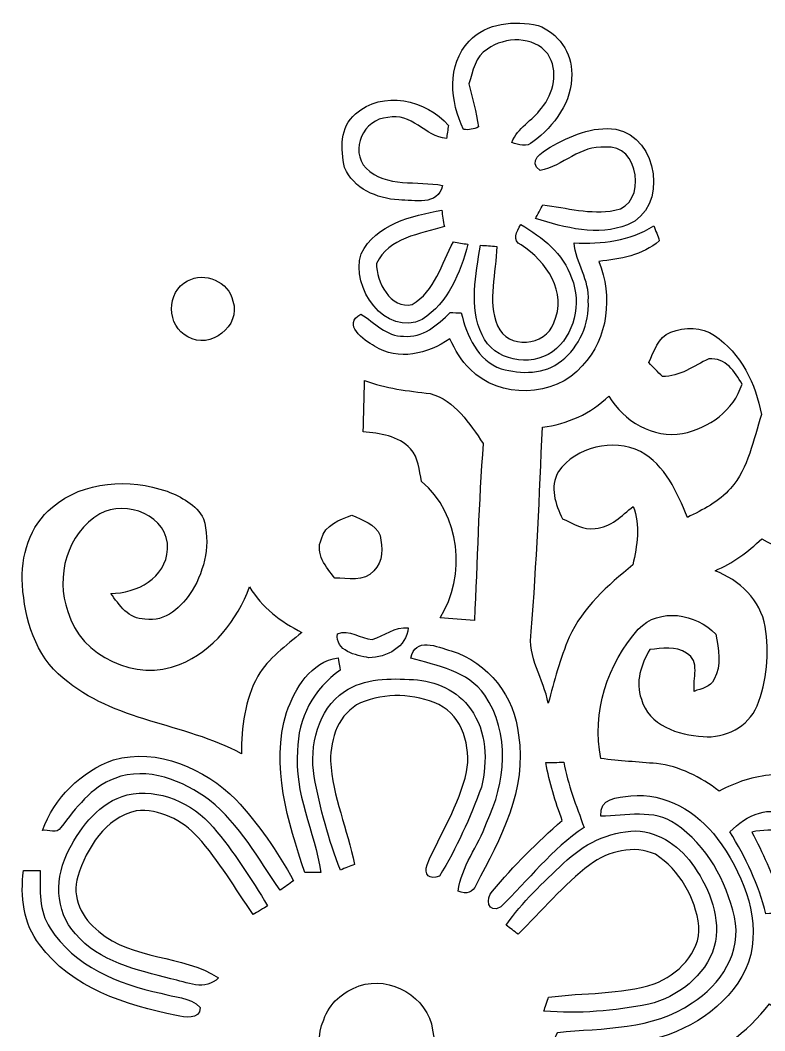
# Model space of a CAD drawing. Header units: centimetres. Extents: x -8.7 to 8.7, y -12.7 to 12.9.
# Drawn here: x -2.13 to 2.96, y 5.6 to 12.5 of the extents above; entities that cross this region are included whole.
import ezdxf

# ---------------------------------------------------------------- set-up
doc = ezdxf.new("R2010")
doc.units = ezdxf.units.CM
doc.header["$MEASUREMENT"] = 0
doc.layers.add('Camada 1', color=7, linetype='Continuous')

msp = doc.modelspace()

# ---------------------------------------------------------------- linework, layer by layer
at = {"layer": 'Camada 1', "color": 156}
for points, knots in [([(0.94192, 12.35886), (0.94192, 12.35886), (0.94192, 12.35886), (0.94192, 12.35886), (0.94192, 12.35886), (0.78668, 12.1987), (0.8128, 11.94223), (0.90416, 11.75631), (0.90416, 11.75631), (0.94014, 11.75137), (0.97437, 11.75737), (1.00612, 11.77395), (1.00612, 11.77395), (0.99094, 11.87379), (0.96343, 11.97081), (0.94051, 12.06853), (0.94051, 12.06853), (0.96767, 12.15284), (0.98248, 12.25655), (1.06715, 12.30524), (1.06715, 12.30524), (1.18709, 12.39061), (1.38219, 12.3966), (1.47884, 12.27208), (1.47884, 12.27208), (1.5568, 12.15777), (1.52047, 12.0015), (1.43581, 11.90059), (1.43581, 11.90059), (1.37442, 11.81734), (1.27282, 11.76725), (1.23331, 11.66777), (1.23331, 11.66777), (1.27916, 11.64872), (1.33702, 11.63284), (1.37795, 11.672), (1.37795, 11.672), (1.52364, 11.77959), (1.64782, 11.94681), (1.64287, 12.13484), (1.64287, 12.13484), (1.64711, 12.27949), (1.54869, 12.41848), (1.41286, 12.46645), (1.41286, 12.46645), (1.2513, 12.50244), (1.06079, 12.48621), (0.94192, 12.35886)], [0, 0, 0, 0, 0.0769231, 0.0769231, 0.0769231, 0.0769231, 0.1538462, 0.1538462, 0.1538462, 0.1538462, 0.2307692, 0.2307692, 0.2307692, 0.2307692, 0.3076923, 0.3076923, 0.3076923, 0.3076923, 0.3846154, 0.3846154, 0.3846154, 0.3846154, 0.4615385, 0.4615385, 0.4615385, 0.4615385, 0.5384615, 0.5384615, 0.5384615, 0.5384615, 0.6153846, 0.6153846, 0.6153846, 0.6153846, 0.6923077, 0.6923077, 0.6923077, 0.6923077, 0.7692308, 0.7692308, 0.7692308, 0.7692308, 0.8461538, 0.8461538, 0.8461538, 0.8461538, 1, 1, 1, 1]), ([(0.16544, 11.86215), (0.16544, 11.86215), (0.16544, 11.86215), (0.16544, 11.86215), (0.16544, 11.86215), (0.0582, 11.7736), (0.06314, 11.62014), (0.09031, 11.49631), (0.09031, 11.49631), (0.15098, 11.35168), (0.31221, 11.28394), (0.46036, 11.27478), (0.46036, 11.27478), (0.56832, 11.27407), (0.72672, 11.23102), (0.75988, 11.37355), (0.75988, 11.37355), (0.58844, 11.40847), (0.37394, 11.35626), (0.23777, 11.49103), (0.23777, 11.49103), (0.12171, 11.6152), (0.22014, 11.83075), (0.387, 11.8371), (0.387, 11.8371), (0.54575, 11.87626), (0.64452, 11.70587), (0.78705, 11.69387), (0.78705, 11.69387), (0.79021, 11.71609), (0.79691, 11.76019), (0.8001, 11.78242), (0.8001, 11.78242), (0.65122, 11.96163), (0.34712, 12.02548), (0.16544, 11.86215)], [0, 0, 0, 0, 0.1, 0.1, 0.1, 0.1, 0.2, 0.2, 0.2, 0.2, 0.3, 0.3, 0.3, 0.3, 0.4, 0.4, 0.4, 0.4, 0.5, 0.5, 0.5, 0.5, 0.6, 0.6, 0.6, 0.6, 0.7, 0.7, 0.7, 0.7, 0.8, 0.8, 0.8, 0.8, 1, 1, 1, 1]), ([(1.49472, 11.63461), (1.49472, 11.63461), (1.49472, 11.63461), (1.49472, 11.63461), (1.49472, 11.63461), (1.43651, 11.59968), (1.34231, 11.53971), (1.42662, 11.4748), (1.42662, 11.4748), (1.58184, 11.50725), (1.70249, 11.64978), (1.87218, 11.63425), (1.87218, 11.63425), (2.10326, 11.66847), (2.16322, 11.23984), (1.9364, 11.20386), (1.9364, 11.20386), (1.77129, 11.17282), (1.60796, 11.22115), (1.44533, 11.24126), (1.44533, 11.24126), (1.43262, 11.21762), (1.40794, 11.1707), (1.39559, 11.14707), (1.39559, 11.14707), (1.59631, 11.08568), (1.82068, 11.0243), (2.02494, 11.10544), (2.02494, 11.10544), (2.30575, 11.21798), (2.23485, 11.70516), (1.94522, 11.75773), (1.94522, 11.75773), (1.7854, 11.78065), (1.63018, 11.71186), (1.49472, 11.63461)], [0, 0, 0, 0, 0.1, 0.1, 0.1, 0.1, 0.2, 0.2, 0.2, 0.2, 0.3, 0.3, 0.3, 0.3, 0.4, 0.4, 0.4, 0.4, 0.5, 0.5, 0.5, 0.5, 0.6, 0.6, 0.6, 0.6, 0.7, 0.7, 0.7, 0.7, 0.8, 0.8, 0.8, 0.8, 1, 1, 1, 1]), ([(0.20425, 10.90612), (0.20425, 10.90612), (0.20425, 10.90612), (0.20425, 10.90612), (0.20425, 10.90612), (0.12805, 10.67787), (0.37146, 10.33497), (0.62194, 10.45845), (0.62194, 10.45845), (0.79621, 10.57098), (0.88335, 10.77736), (0.9331, 10.97174), (0.9331, 10.97174), (0.90028, 10.97738), (0.86747, 10.98303), (0.83502, 10.98867), (0.83502, 10.98867), (0.75211, 10.84157), (0.70872, 10.64965), (0.55245, 10.56075), (0.55245, 10.56075), (0.40498, 10.52653), (0.30692, 10.71738), (0.30902, 10.84121), (0.30902, 10.84121), (0.39158, 11.0176), (0.60749, 11.04123), (0.77257, 11.0938), (0.77257, 11.0938), (0.76553, 11.13084), (0.75952, 11.16788), (0.75459, 11.20493), (0.75459, 11.20493), (0.55033, 11.16541), (0.30444, 11.11108), (0.20425, 10.90612)], [0, 0, 0, 0, 0.1, 0.1, 0.1, 0.1, 0.2, 0.2, 0.2, 0.2, 0.3, 0.3, 0.3, 0.3, 0.4, 0.4, 0.4, 0.4, 0.5, 0.5, 0.5, 0.5, 0.6, 0.6, 0.6, 0.6, 0.7, 0.7, 0.7, 0.7, 0.8, 0.8, 0.8, 0.8, 1, 1, 1, 1]), ([(1.65946, 10.98126), (1.65946, 10.98126), (1.65946, 10.98126), (1.65946, 10.98126), (1.65946, 10.98126), (1.67111, 10.84367), (1.76705, 10.72656), (1.75577, 10.58509), (1.75577, 10.58509), (1.7653, 10.42916), (1.69579, 10.27217), (1.57302, 10.17551), (1.57302, 10.17551), (1.46015, 10.08133), (1.29575, 10.08345), (1.1617, 10.12119), (1.1617, 10.12119), (0.99942, 10.1794), (0.92499, 10.34661), (0.8883, 10.50254), (0.8883, 10.50254), (0.86959, 10.50325), (0.83185, 10.50466), (0.81314, 10.50572), (0.81314, 10.50572), (0.72602, 10.42246), (0.62476, 10.32898), (0.49388, 10.3445), (0.49388, 10.3445), (0.37606, 10.34026), (0.29598, 10.43834), (0.20284, 10.49408), (0.20284, 10.49408), (0.0702, 10.42882), (0.22119, 10.31487), (0.29598, 10.27677), (0.29598, 10.27677), (0.45826, 10.17093), (0.66004, 10.22385), (0.80997, 10.32509), (0.80997, 10.32509), (0.84842, 10.25172), (0.88652, 10.17587), (0.94791, 10.11872), (0.94791, 10.11872), (1.1504, 9.9134), (1.52471, 9.92293), (1.7152, 10.14059), (1.7152, 10.14059), (1.89264, 10.32968), (1.92439, 10.61931), (1.82738, 10.85461), (1.82738, 10.85461), (1.97238, 10.8719), (2.12724, 10.89518), (2.24119, 10.99537), (2.24119, 10.99537), (2.23166, 11.03065), (2.2165, 11.06451), (2.2031, 11.09802), (2.2031, 11.09802), (2.04082, 10.99255), (1.8482, 10.9728), (1.65946, 10.98126)], [0, 0, 0, 0, 0.0588235, 0.0588235, 0.0588235, 0.0588235, 0.1176471, 0.1176471, 0.1176471, 0.1176471, 0.1764706, 0.1764706, 0.1764706, 0.1764706, 0.2352941, 0.2352941, 0.2352941, 0.2352941, 0.2941176, 0.2941176, 0.2941176, 0.2941176, 0.3529412, 0.3529412, 0.3529412, 0.3529412, 0.4117647, 0.4117647, 0.4117647, 0.4117647, 0.4705882, 0.4705882, 0.4705882, 0.4705882, 0.5294118, 0.5294118, 0.5294118, 0.5294118, 0.5882353, 0.5882353, 0.5882353, 0.5882353, 0.6470588, 0.6470588, 0.6470588, 0.6470588, 0.7058824, 0.7058824, 0.7058824, 0.7058824, 0.7647059, 0.7647059, 0.7647059, 0.7647059, 0.8235294, 0.8235294, 0.8235294, 0.8235294, 0.8823529, 0.8823529, 0.8823529, 0.8823529, 1, 1, 1, 1]), ([(1.29821, 10.9675), (1.29821, 10.9675), (1.29821, 10.9675), (1.29821, 10.9675), (1.29821, 10.9675), (1.46755, 10.85391), (1.61783, 10.64471), (1.51977, 10.43552), (1.51977, 10.43552), (1.46649, 10.27253), (1.20261, 10.25383), (1.13629, 10.41435), (1.13629, 10.41435), (1.06432, 10.58791), (1.12713, 10.77771), (1.1303, 10.95728), (1.1303, 10.95728), (1.0929, 10.9608), (1.05587, 10.96362), (1.01881, 10.96504), (1.01881, 10.96504), (0.98882, 10.76395), (0.93873, 10.54522), (1.03046, 10.35226), (1.03046, 10.35226), (1.11125, 10.17658), (1.35819, 10.13001), (1.51165, 10.23725), (1.51165, 10.23725), (1.66263, 10.34908), (1.71097, 10.57027), (1.64253, 10.74173), (1.64253, 10.74173), (1.58503, 10.90753), (1.4418, 11.02218), (1.29433, 11.10615), (1.29433, 11.10615), (1.27, 11.05887), (1.22836, 10.99784), (1.29821, 10.9675)], [0, 0, 0, 0, 0.0909091, 0.0909091, 0.0909091, 0.0909091, 0.1818182, 0.1818182, 0.1818182, 0.1818182, 0.2727273, 0.2727273, 0.2727273, 0.2727273, 0.3636364, 0.3636364, 0.3636364, 0.3636364, 0.4545455, 0.4545455, 0.4545455, 0.4545455, 0.5454545, 0.5454545, 0.5454545, 0.5454545, 0.6363636, 0.6363636, 0.6363636, 0.6363636, 0.7272727, 0.7272727, 0.7272727, 0.7272727, 0.8181818, 0.8181818, 0.8181818, 0.8181818, 1, 1, 1, 1]), ([(-0.98248, 10.72126), (-0.98248, 10.72126), (-0.98248, 10.72126), (-0.98248, 10.72126), (-0.98248, 10.72126), (-1.12854, 10.65106), (-1.12642, 10.4087), (-0.98071, 10.34026), (-0.98071, 10.34026), (-0.83007, 10.24643), (-0.61348, 10.41611), (-0.67274, 10.58333), (-0.67274, 10.58333), (-0.69919, 10.71633), (-0.86713, 10.78759), (-0.98248, 10.72126)], [0, 0, 0, 0, 0.2, 0.2, 0.2, 0.2, 0.4, 0.4, 0.4, 0.4, 0.6, 0.6, 0.6, 0.6, 1, 1, 1, 1]), ([(2.31951, 10.37096), (2.31951, 10.37096), (2.31951, 10.37096), (2.31951, 10.37096), (2.31951, 10.37096), (2.23166, 10.33815), (2.20591, 10.24008), (2.16923, 10.16316), (2.16923, 10.16316), (2.20027, 10.13213), (2.23131, 10.10038), (2.26236, 10.06862), (2.26236, 10.06862), (2.3823, 10.06615), (2.4765, 10.14271), (2.58092, 10.18857), (2.58092, 10.18857), (2.69168, 10.19951), (2.75978, 10.10179), (2.8067, 10.01676), (2.8067, 10.01676), (2.75201, 9.83473), (2.57951, 9.71726), (2.401, 9.6788), (2.401, 9.6788), (2.19779, 9.64494), (1.99884, 9.76241), (1.89759, 9.93493), (1.89759, 9.93493), (1.7727, 9.81533), (1.61325, 9.74336), (1.44215, 9.72255), (1.44215, 9.72255), (1.42275, 9.25723), (1.40334, 8.79157), (1.3663, 8.32731), (1.3663, 8.32731), (1.33914, 8.15304), (1.45026, 8.0017), (1.48271, 7.83624), (1.48271, 7.83624), (1.52223, 7.989), (1.56386, 8.14211), (1.62594, 8.28745), (1.62594, 8.28745), (1.71767, 8.49136), (1.89089, 8.64164), (2.05951, 8.78169), (2.05951, 8.78169), (2.09161, 8.91327), (2.11101, 9.05087), (2.06304, 9.18174), (2.06304, 9.18174), (1.98542, 9.11824), (1.90923, 9.03851), (1.80374, 9.0297), (1.80374, 9.0297), (1.72225, 9.01805), (1.65169, 9.06568), (1.5808, 9.09637), (1.5808, 9.09637), (1.53034, 9.19444), (1.49048, 9.3158), (1.55187, 9.41881), (1.55187, 9.41881), (1.67323, 9.59061), (1.92475, 9.6467), (2.11278, 9.55709), (2.11278, 9.55709), (2.28106, 9.46467), (2.36431, 9.27629), (2.43311, 9.1059), (2.43311, 9.1059), (2.53894, 9.15916), (2.65007, 9.21173), (2.72803, 9.30416), (2.72803, 9.30416), (2.85184, 9.44456), (2.88361, 9.63541), (2.93863, 9.80863), (2.93863, 9.80863), (2.90089, 10.01818), (2.79929, 10.22808), (2.61796, 10.34908), (2.61796, 10.34908), (2.53188, 10.40977), (2.4144, 10.408), (2.31951, 10.37096)], [0, 0, 0, 0, 0.0434783, 0.0434783, 0.0434783, 0.0434783, 0.0869565, 0.0869565, 0.0869565, 0.0869565, 0.1304348, 0.1304348, 0.1304348, 0.1304348, 0.173913, 0.173913, 0.173913, 0.173913, 0.2173913, 0.2173913, 0.2173913, 0.2173913, 0.2608696, 0.2608696, 0.2608696, 0.2608696, 0.3043478, 0.3043478, 0.3043478, 0.3043478, 0.3478261, 0.3478261, 0.3478261, 0.3478261, 0.3913043, 0.3913043, 0.3913043, 0.3913043, 0.4347826, 0.4347826, 0.4347826, 0.4347826, 0.4782609, 0.4782609, 0.4782609, 0.4782609, 0.5217391, 0.5217391, 0.5217391, 0.5217391, 0.5652174, 0.5652174, 0.5652174, 0.5652174, 0.6086957, 0.6086957, 0.6086957, 0.6086957, 0.6521739, 0.6521739, 0.6521739, 0.6521739, 0.6956522, 0.6956522, 0.6956522, 0.6956522, 0.7391304, 0.7391304, 0.7391304, 0.7391304, 0.7826087, 0.7826087, 0.7826087, 0.7826087, 0.826087, 0.826087, 0.826087, 0.826087, 0.8695652, 0.8695652, 0.8695652, 0.8695652, 0.9130435, 0.9130435, 0.9130435, 0.9130435, 1, 1, 1, 1]), ([(0.22789, 10.04147), (0.22789, 10.04147), (0.22789, 10.04147), (0.22789, 10.04147), (0.22789, 10.04147), (0.22472, 9.9247), (0.22119, 9.80792), (0.21766, 9.6908), (0.21766, 9.6908), (0.33267, 9.68269), (0.4579, 9.66152), (0.54222, 9.57544), (0.54222, 9.57544), (0.59655, 9.51441), (0.59937, 9.42763), (0.61701, 9.35143), (0.61701, 9.35143), (0.88335, 9.12883), (0.92428, 8.7062), (0.74329, 8.41903), (0.74329, 8.41903), (0.82161, 8.4148), (0.89958, 8.4088), (0.97825, 8.40281), (0.97825, 8.40281), (0.99694, 8.80533), (1.00682, 9.20855), (1.03823, 9.61072), (1.03823, 9.61072), (0.94473, 9.74619), (0.84561, 9.90776), (0.67556, 9.95186), (0.67556, 9.95186), (0.52422, 9.97055), (0.37112, 9.98643), (0.22789, 10.04147)], [0, 0, 0, 0, 0.1, 0.1, 0.1, 0.1, 0.2, 0.2, 0.2, 0.2, 0.3, 0.3, 0.3, 0.3, 0.4, 0.4, 0.4, 0.4, 0.5, 0.5, 0.5, 0.5, 0.6, 0.6, 0.6, 0.6, 0.7, 0.7, 0.7, 0.7, 0.8, 0.8, 0.8, 0.8, 1, 1, 1, 1]), ([(-1.9057, 9.17645), (-1.9057, 9.17645), (-1.9057, 9.17645), (-1.9057, 9.17645), (-1.9057, 9.17645), (-2.06092, 9.0498), (-2.12478, 8.84061), (-2.11101, 8.64517), (-2.11101, 8.64517), (-2.09444, 8.41092), (-2.02352, 8.16115), (-1.83268, 8.00911), (-1.83268, 8.00911), (-1.48836, 7.70924), (-1.00436, 7.70395), (-0.61419, 7.49123), (-0.61419, 7.49123), (-0.61419, 7.67257), (-0.5909, 7.85988), (-0.5027, 8.02145), (-0.5027, 8.02145), (-0.42969, 8.14563), (-0.30938, 8.2296), (-0.20072, 8.32026), (-0.20072, 8.32026), (-0.34361, 8.39328), (-0.47659, 8.491), (-0.55879, 8.63141), (-0.55879, 8.63141), (-0.64311, 8.40387), (-0.80644, 8.19291), (-1.03716, 8.10189), (-1.03716, 8.10189), (-1.33032, 7.98053), (-1.71309, 8.15374), (-1.80057, 8.46313), (-1.80057, 8.46313), (-1.88595, 8.69984), (-1.80764, 9.00007), (-1.58255, 9.12953), (-1.58255, 9.12953), (-1.40088, 9.23077), (-1.10701, 9.1193), (-1.11901, 8.88858), (-1.11901, 8.88858), (-1.12854, 8.69385), (-1.33103, 8.5859), (-1.50707, 8.58731), (-1.50707, 8.58731), (-1.44955, 8.50758), (-1.3836, 8.41021), (-1.27316, 8.41127), (-1.27316, 8.41127), (-1.13312, 8.38799), (-1.01917, 8.4977), (-0.95003, 8.60671), (-0.95003, 8.60671), (-0.86359, 8.751), (-0.82196, 8.93409), (-0.87383, 9.09708), (-0.87383, 9.09708), (-0.92075, 9.19444), (-1.02622, 9.2463), (-1.12218, 9.28475), (-1.12218, 9.28475), (-1.37865, 9.3733), (-1.69157, 9.35743), (-1.9057, 9.17645)], [0, 0, 0, 0, 0.0555556, 0.0555556, 0.0555556, 0.0555556, 0.1111111, 0.1111111, 0.1111111, 0.1111111, 0.1666667, 0.1666667, 0.1666667, 0.1666667, 0.2222222, 0.2222222, 0.2222222, 0.2222222, 0.2777778, 0.2777778, 0.2777778, 0.2777778, 0.3333333, 0.3333333, 0.3333333, 0.3333333, 0.3888889, 0.3888889, 0.3888889, 0.3888889, 0.4444444, 0.4444444, 0.4444444, 0.4444444, 0.5, 0.5, 0.5, 0.5, 0.5555556, 0.5555556, 0.5555556, 0.5555556, 0.6111111, 0.6111111, 0.6111111, 0.6111111, 0.6666667, 0.6666667, 0.6666667, 0.6666667, 0.7222222, 0.7222222, 0.7222222, 0.7222222, 0.7777778, 0.7777778, 0.7777778, 0.7777778, 0.8333333, 0.8333333, 0.8333333, 0.8333333, 0.8888889, 0.8888889, 0.8888889, 0.8888889, 1, 1, 1, 1]), ([(-0.06702, 8.95879), (-0.06702, 8.95879), (-0.06702, 8.95879), (-0.06702, 8.95879), (-0.06702, 8.95879), (-0.11606, 8.85895), (-0.03281, 8.76652), (0.02329, 8.69102), (0.02329, 8.69102), (0.11182, 8.69349), (0.22506, 8.66104), (0.29033, 8.74148), (0.29033, 8.74148), (0.35772, 8.80109), (0.35172, 8.90198), (0.33301, 8.98207), (0.33301, 8.98207), (0.30373, 9.06321), (0.21025, 9.08614), (0.14145, 9.12247), (0.14145, 9.12247), (0.05997, 9.08861), (-0.04444, 9.05721), (-0.06702, 8.95879)], [0, 0, 0, 0, 0.1428571, 0.1428571, 0.1428571, 0.1428571, 0.2857143, 0.2857143, 0.2857143, 0.2857143, 0.4285714, 0.4285714, 0.4285714, 0.4285714, 0.5714286, 0.5714286, 0.5714286, 0.5714286, 0.7142857, 0.7142857, 0.7142857, 0.7142857, 1, 1, 1, 1]), ([(2.6222, 8.74183), (2.6222, 8.74183), (2.6222, 8.74183), (2.6222, 8.74183), (2.6222, 8.74183), (2.78799, 8.67868), (2.93334, 8.54109), (2.96474, 8.36048), (2.96474, 8.36048), (2.99295, 8.17986), (2.97992, 7.98794), (2.909, 7.8179), (2.909, 7.8179), (2.84902, 7.67503), (2.69134, 7.59459), (2.54, 7.60942), (2.54, 7.60942), (2.37348, 7.61753), (2.16675, 7.68597), (2.11878, 7.86553), (2.11878, 7.86553), (2.07468, 7.98195), (2.11842, 8.10259), (2.17628, 8.2049), (2.17628, 8.2049), (2.25989, 8.20913), (2.35374, 8.2303), (2.4278, 8.17879), (2.4278, 8.17879), (2.52306, 8.12623), (2.46909, 8.00381), (2.48002, 7.91774), (2.48002, 7.91774), (2.52871, 7.93891), (2.59432, 7.94349), (2.61549, 8.00064), (2.61549, 8.00064), (2.67017, 8.09625), (2.64478, 8.20702), (2.62854, 8.30897), (2.62854, 8.30897), (2.49061, 8.44832), (2.24401, 8.49453), (2.09761, 8.34248), (2.09761, 8.34248), (1.8877, 8.10718), (1.77765, 7.77168), (1.84185, 7.45878), (1.84185, 7.45878), (1.96814, 7.44254), (2.09515, 7.43584), (2.22215, 7.42421), (2.22215, 7.42421), (2.38054, 7.40762), (2.52448, 7.33142), (2.65007, 7.23723), (2.65007, 7.23723), (2.76365, 7.2965), (2.88642, 7.33777), (3.01519, 7.348), (3.01519, 7.348), (3.00955, 7.49265), (2.98803, 7.65703), (3.08785, 7.77733), (3.08785, 7.77733), (3.18276, 7.92339), (3.35314, 7.98124), (3.51119, 8.02993), (3.51119, 8.02993), (3.55599, 8.27193), (3.59798, 8.52028), (3.55599, 8.76582), (3.55599, 8.76582), (3.3394, 8.78593), (3.1309, 8.85189), (2.94216, 8.95984), (2.94216, 8.95984), (2.84797, 8.87024), (2.74284, 8.79192), (2.6222, 8.74183)], [0, 0, 0, 0, 0.047619, 0.047619, 0.047619, 0.047619, 0.0952381, 0.0952381, 0.0952381, 0.0952381, 0.1428571, 0.1428571, 0.1428571, 0.1428571, 0.1904762, 0.1904762, 0.1904762, 0.1904762, 0.2380952, 0.2380952, 0.2380952, 0.2380952, 0.2857143, 0.2857143, 0.2857143, 0.2857143, 0.3333333, 0.3333333, 0.3333333, 0.3333333, 0.3809524, 0.3809524, 0.3809524, 0.3809524, 0.4285714, 0.4285714, 0.4285714, 0.4285714, 0.4761905, 0.4761905, 0.4761905, 0.4761905, 0.5238095, 0.5238095, 0.5238095, 0.5238095, 0.5714286, 0.5714286, 0.5714286, 0.5714286, 0.6190476, 0.6190476, 0.6190476, 0.6190476, 0.6666667, 0.6666667, 0.6666667, 0.6666667, 0.7142857, 0.7142857, 0.7142857, 0.7142857, 0.7619048, 0.7619048, 0.7619048, 0.7619048, 0.8095238, 0.8095238, 0.8095238, 0.8095238, 0.8571429, 0.8571429, 0.8571429, 0.8571429, 0.9047619, 0.9047619, 0.9047619, 0.9047619, 1, 1, 1, 1]), ([(0.2801, 8.27122), (0.2801, 8.27122), (0.2801, 8.27122), (0.2801, 8.27122), (0.2801, 8.27122), (0.19931, 8.27863), (0.12381, 8.34248), (0.04163, 8.31144), (0.04163, 8.31144), (0.0268, 8.19291), (0.16756, 8.16362), (0.25681, 8.1474), (0.25681, 8.1474), (0.37641, 8.14951), (0.51647, 8.21936), (0.52599, 8.35271), (0.52599, 8.35271), (0.43427, 8.358), (0.36125, 8.30086), (0.2801, 8.27122)], [0, 0, 0, 0, 0.1666667, 0.1666667, 0.1666667, 0.1666667, 0.3333333, 0.3333333, 0.3333333, 0.3333333, 0.5, 0.5, 0.5, 0.5, 0.6666667, 0.6666667, 0.6666667, 0.6666667, 1, 1, 1, 1]), ([(0.54292, 8.14422), (0.54292, 8.14422), (0.54292, 8.14422), (0.54292, 8.14422), (0.54292, 8.14422), (0.72354, 8.09377), (0.93415, 8.05814), (1.04846, 7.89128), (1.04846, 7.89128), (1.22624, 7.6341), (1.19097, 7.2898), (1.06079, 7.01957), (1.06079, 7.01957), (1.00576, 6.86011), (0.88688, 6.72253), (0.86676, 6.5525), (0.86676, 6.5525), (0.92569, 6.52955), (0.9666, 6.54402), (0.98953, 6.59587), (0.98953, 6.59587), (1.15429, 6.9095), (1.33984, 7.25028), (1.27916, 7.61787), (1.27916, 7.61787), (1.25518, 7.87929), (1.07314, 8.11847), (0.81915, 8.19432), (0.81915, 8.19432), (0.72531, 8.22359), (0.56938, 8.29133), (0.54292, 8.14422)], [0, 0, 0, 0, 0.1111111, 0.1111111, 0.1111111, 0.1111111, 0.2222222, 0.2222222, 0.2222222, 0.2222222, 0.3333333, 0.3333333, 0.3333333, 0.3333333, 0.4444444, 0.4444444, 0.4444444, 0.4444444, 0.5555556, 0.5555556, 0.5555556, 0.5555556, 0.6666667, 0.6666667, 0.6666667, 0.6666667, 0.7777778, 0.7777778, 0.7777778, 0.7777778, 1, 1, 1, 1]), ([(-0.30585, 7.77416), (-0.30585, 7.77416), (-0.30585, 7.77416), (-0.30585, 7.77416), (-0.30585, 7.77416), (-0.41627, 7.40798), (-0.29774, 7.0298), (-0.18097, 6.68126), (-0.18097, 6.68126), (-0.14464, 6.6809), (-0.10829, 6.6809), (-0.0716, 6.68126), (-0.0716, 6.68126), (-0.1136, 6.96029), (-0.25752, 7.22347), (-0.23035, 7.5124), (-0.23035, 7.5124), (-0.2293, 7.73148), (-0.12064, 7.93855), (0.06068, 8.06167), (0.06068, 8.06167), (0.05715, 8.08319), (0.05009, 8.12587), (0.04621, 8.1474), (0.04621, 8.1474), (-0.13899, 8.12094), (-0.2494, 7.93644), (-0.30585, 7.77416)], [0, 0, 0, 0, 0.125, 0.125, 0.125, 0.125, 0.25, 0.25, 0.25, 0.25, 0.375, 0.375, 0.375, 0.375, 0.5, 0.5, 0.5, 0.5, 0.625, 0.625, 0.625, 0.625, 0.75, 0.75, 0.75, 0.75, 1, 1, 1, 1]), ([(0.08995, 7.91598), (0.08995, 7.91598), (0.08995, 7.91598), (0.08995, 7.91598), (0.08995, 7.91598), (-0.09525, 7.79322), (-0.14958, 7.54556), (-0.11711, 7.33743), (-0.11711, 7.33743), (-0.07832, 7.1187), (-0.01798, 6.9035), (0.06244, 6.69642), (0.06244, 6.69642), (0.09418, 6.71052), (0.12629, 6.72394), (0.15909, 6.73629), (0.15909, 6.73629), (0.11077, 6.97301), (0.00916, 7.19949), (-0.00458, 7.4429), (-0.00458, 7.4429), (-0.00706, 7.59636), (0.05186, 7.76958), (0.20002, 7.83907), (0.20002, 7.83907), (0.36865, 7.90927), (0.56973, 7.90469), (0.73518, 7.82778), (0.73518, 7.82778), (0.90028, 7.74452), (0.95391, 7.53779), (0.92499, 7.36706), (0.92499, 7.36706), (0.87312, 7.14128), (0.74541, 6.94407), (0.65439, 6.73381), (0.65439, 6.73381), (0.63183, 6.66537), (0.66957, 6.62727), (0.73907, 6.65621), (0.73907, 6.65621), (0.85689, 6.84671), (0.94826, 7.05414), (1.02551, 7.26405), (1.02551, 7.26405), (1.06927, 7.44044), (1.06221, 7.64538), (0.95215, 7.79744), (0.95215, 7.79744), (0.86289, 7.92162), (0.71261, 7.99218), (0.56161, 7.99817), (0.56161, 7.99817), (0.40216, 8.00699), (0.22684, 8.01158), (0.08995, 7.91598)], [0, 0, 0, 0, 0.0666667, 0.0666667, 0.0666667, 0.0666667, 0.1333333, 0.1333333, 0.1333333, 0.1333333, 0.2, 0.2, 0.2, 0.2, 0.2666667, 0.2666667, 0.2666667, 0.2666667, 0.3333333, 0.3333333, 0.3333333, 0.3333333, 0.4, 0.4, 0.4, 0.4, 0.4666667, 0.4666667, 0.4666667, 0.4666667, 0.5333333, 0.5333333, 0.5333333, 0.5333333, 0.6, 0.6, 0.6, 0.6, 0.6666667, 0.6666667, 0.6666667, 0.6666667, 0.7333333, 0.7333333, 0.7333333, 0.7333333, 0.8, 0.8, 0.8, 0.8, 0.8666667, 0.8666667, 0.8666667, 0.8666667, 1, 1, 1, 1]), ([(-1.48836, 7.45031), (-1.48836, 7.45031), (-1.48836, 7.45031), (-1.48836, 7.45031), (-1.48836, 7.45031), (-1.70921, 7.37164), (-1.89547, 7.18819), (-1.97414, 6.96701), (-1.97414, 6.96701), (-1.93462, 6.97688), (-1.87184, 6.94019), (-1.84784, 6.98816), (-1.84784, 6.98816), (-1.74554, 7.11904), (-1.64182, 7.26439), (-1.4792, 7.32367), (-1.4792, 7.32367), (-1.25589, 7.41009), (-1.01389, 7.30673), (-0.83149, 7.17479), (-0.83149, 7.17479), (-0.62547, 7.0097), (-0.49742, 6.77367), (-0.35031, 6.5592), (-0.35031, 6.5592), (-0.31996, 6.58106), (-0.28857, 6.60152), (-0.25858, 6.62445), (-0.25858, 6.62445), (-0.36583, 6.82449), (-0.49954, 7.01145), (-0.65229, 7.17937), (-0.65229, 7.17937), (-0.86676, 7.39034), (-1.18638, 7.53533), (-1.48836, 7.45031)], [0, 0, 0, 0, 0.1, 0.1, 0.1, 0.1, 0.2, 0.2, 0.2, 0.2, 0.3, 0.3, 0.3, 0.3, 0.4, 0.4, 0.4, 0.4, 0.5, 0.5, 0.5, 0.5, 0.6, 0.6, 0.6, 0.6, 0.7, 0.7, 0.7, 0.7, 0.8, 0.8, 0.8, 0.8, 1, 1, 1, 1]), ([(1.46543, 7.43091), (1.46543, 7.43091), (1.46543, 7.43091), (1.46543, 7.43091), (1.46543, 7.43091), (1.49153, 7.2958), (1.53, 7.16385), (1.57868, 7.03509), (1.57868, 7.03509), (1.40616, 6.88833), (1.2467, 6.7257), (1.10101, 6.55214), (1.10101, 6.55214), (1.04951, 6.50451), (1.07068, 6.39339), (1.15746, 6.4456), (1.15746, 6.4456), (1.34654, 6.62727), (1.50636, 6.84213), (1.7279, 6.98887), (1.7279, 6.98887), (1.67323, 7.13493), (1.61748, 7.28132), (1.5882, 7.43513), (1.5882, 7.43513), (1.54693, 7.43303), (1.50636, 7.43162), (1.46543, 7.43091)], [0, 0, 0, 0, 0.125, 0.125, 0.125, 0.125, 0.25, 0.25, 0.25, 0.25, 0.375, 0.375, 0.375, 0.375, 0.5, 0.5, 0.5, 0.5, 0.625, 0.625, 0.625, 0.625, 0.75, 0.75, 0.75, 0.75, 1, 1, 1, 1]), ([(-1.39593, 7.21042), (-1.39593, 7.21042), (-1.39593, 7.21042), (-1.39593, 7.21042), (-1.39593, 7.21042), (-1.58114, 7.16104), (-1.70992, 6.99981), (-1.79246, 6.83577), (-1.79246, 6.83577), (-1.88911, 6.65833), (-1.89335, 6.41597), (-1.74837, 6.26251), (-1.74837, 6.26251), (-1.5875, 6.06743), (-1.32785, 6.01661), (-1.09607, 5.95347), (-1.09607, 5.95347), (-0.98848, 5.93336), (-0.86218, 5.86563), (-0.77011, 5.96194), (-0.77011, 5.96194), (-1.01952, 6.11998), (-1.35678, 6.08153), (-1.58962, 6.27803), (-1.58962, 6.27803), (-1.7011, 6.36517), (-1.77694, 6.51191), (-1.73284, 6.65373), (-1.73284, 6.65373), (-1.6704, 6.846), (-1.54586, 7.0552), (-1.33385, 7.10177), (-1.33385, 7.10177), (-1.17544, 7.11763), (-1.01599, 7.03791), (-0.91122, 6.92185), (-0.91122, 6.92185), (-0.76658, 6.75993), (-0.65758, 6.57119), (-0.5334, 6.39409), (-0.5334, 6.39409), (-0.5087, 6.40856), (-0.46002, 6.43819), (-0.43532, 6.453), (-0.43532, 6.453), (-0.54785, 6.63928), (-0.6664, 6.82342), (-0.80785, 6.98958), (-0.80785, 6.98958), (-0.94791, 7.1568), (-1.17827, 7.25769), (-1.39593, 7.21042)], [0, 0, 0, 0, 0.0714286, 0.0714286, 0.0714286, 0.0714286, 0.1428571, 0.1428571, 0.1428571, 0.1428571, 0.2142857, 0.2142857, 0.2142857, 0.2142857, 0.2857143, 0.2857143, 0.2857143, 0.2857143, 0.3571429, 0.3571429, 0.3571429, 0.3571429, 0.4285714, 0.4285714, 0.4285714, 0.4285714, 0.5, 0.5, 0.5, 0.5, 0.5714286, 0.5714286, 0.5714286, 0.5714286, 0.6428571, 0.6428571, 0.6428571, 0.6428571, 0.7142857, 0.7142857, 0.7142857, 0.7142857, 0.7857143, 0.7857143, 0.7857143, 0.7857143, 0.8571429, 0.8571429, 0.8571429, 0.8571429, 1, 1, 1, 1]), ([(1.84255, 7.06472), (1.84255, 7.06472), (1.84255, 7.06472), (1.84255, 7.06472), (1.84255, 7.06472), (2.01295, 7.06649), (2.2031, 7.11763), (2.35444, 7.01111), (2.35444, 7.01111), (2.5675, 6.86717), (2.69733, 6.62269), (2.75519, 6.3768), (2.75519, 6.3768), (2.80987, 6.14009), (2.66064, 5.91043), (2.46486, 5.78943), (2.46486, 5.78943), (2.19745, 5.6028), (1.85702, 5.6201), (1.54727, 5.58835), (1.54727, 5.58835), (1.53458, 5.564), (1.50917, 5.51532), (1.49647, 5.49098), (1.49647, 5.49098), (1.75048, 5.46629), (2.01083, 5.4938), (2.25777, 5.55695), (2.25777, 5.55695), (2.52694, 5.64161), (2.78977, 5.83706), (2.86666, 6.11962), (2.86666, 6.11962), (2.9291, 6.40362), (2.80317, 6.6876), (2.63771, 6.91198), (2.63771, 6.91198), (2.5026, 7.09612), (2.27965, 7.22841), (2.04611, 7.20372), (2.04611, 7.20372), (1.9565, 7.19208), (1.82738, 7.19137), (1.84255, 7.06472)], [0, 0, 0, 0, 0.0833333, 0.0833333, 0.0833333, 0.0833333, 0.1666667, 0.1666667, 0.1666667, 0.1666667, 0.25, 0.25, 0.25, 0.25, 0.3333333, 0.3333333, 0.3333333, 0.3333333, 0.4166667, 0.4166667, 0.4166667, 0.4166667, 0.5, 0.5, 0.5, 0.5, 0.5833333, 0.5833333, 0.5833333, 0.5833333, 0.6666667, 0.6666667, 0.6666667, 0.6666667, 0.75, 0.75, 0.75, 0.75, 0.8333333, 0.8333333, 0.8333333, 0.8333333, 1, 1, 1, 1]), ([(2.92559, 7.08589), (2.92559, 7.08589), (2.92559, 7.08589), (2.92559, 7.08589), (2.92559, 7.08589), (2.8448, 7.06861), (2.78236, 7.0118), (2.72308, 6.95819), (2.72308, 6.95819), (2.83033, 6.78356), (2.92099, 6.59835), (2.96898, 6.39833), (2.96898, 6.39833), (3.03883, 6.40326), (3.11185, 6.40257), (3.17605, 6.43466), (3.17605, 6.43466), (3.25084, 6.47417), (3.36585, 6.50909), (3.3401, 6.61775), (3.3401, 6.61775), (3.23814, 6.63857), (3.1556, 6.55496), (3.06492, 6.5218), (3.06492, 6.5218), (3.01483, 6.67244), (2.9464, 6.81567), (2.87443, 6.95678), (2.87443, 6.95678), (3.02083, 6.99028), (3.16618, 6.95359), (3.30234, 6.89963), (3.30234, 6.89963), (3.30517, 6.9409), (3.30763, 6.98217), (3.30975, 7.02344), (3.30975, 7.02344), (3.18698, 7.06191), (3.05647, 7.1254), (2.92559, 7.08589)], [0, 0, 0, 0, 0.0909091, 0.0909091, 0.0909091, 0.0909091, 0.1818182, 0.1818182, 0.1818182, 0.1818182, 0.2727273, 0.2727273, 0.2727273, 0.2727273, 0.3636364, 0.3636364, 0.3636364, 0.3636364, 0.4545455, 0.4545455, 0.4545455, 0.4545455, 0.5454545, 0.5454545, 0.5454545, 0.5454545, 0.6363636, 0.6363636, 0.6363636, 0.6363636, 0.7272727, 0.7272727, 0.7272727, 0.7272727, 0.8181818, 0.8181818, 0.8181818, 0.8181818, 1, 1, 1, 1]), ([(1.58679, 6.74334), (1.58679, 6.74334), (1.58679, 6.74334), (1.58679, 6.74334), (1.58679, 6.74334), (1.4478, 6.6107), (1.30422, 6.47982), (1.1945, 6.32107), (1.1945, 6.32107), (1.22166, 6.30061), (1.24848, 6.28015), (1.27599, 6.25934), (1.27599, 6.25934), (1.43968, 6.41702), (1.58467, 6.59587), (1.76671, 6.73381), (1.76671, 6.73381), (1.89194, 6.82659), (2.0694, 6.87139), (2.21543, 6.80473), (2.21543, 6.80473), (2.3823, 6.6989), (2.48673, 6.50733), (2.51249, 6.31437), (2.51249, 6.31437), (2.52165, 6.12916), (2.36714, 5.98275), (2.20661, 5.91925), (2.20661, 5.91925), (1.97343, 5.84553), (1.72473, 5.86069), (1.48483, 5.82894), (1.48483, 5.82894), (1.47672, 5.80531), (1.46085, 5.75768), (1.45274, 5.73405), (1.45274, 5.73405), (1.69157, 5.71358), (1.93357, 5.73405), (2.16887, 5.78061), (2.16887, 5.78061), (2.36748, 5.8293), (2.55588, 5.97322), (2.61725, 6.17431), (2.61725, 6.17431), (2.66559, 6.36551), (2.58762, 6.56096), (2.48108, 6.71795), (2.48108, 6.71795), (2.39006, 6.85058), (2.24683, 6.95924), (2.08068, 6.96419), (2.08068, 6.96419), (1.89406, 6.96241), (1.71874, 6.87069), (1.58679, 6.74334)], [0, 0, 0, 0, 0.0666667, 0.0666667, 0.0666667, 0.0666667, 0.1333333, 0.1333333, 0.1333333, 0.1333333, 0.2, 0.2, 0.2, 0.2, 0.2666667, 0.2666667, 0.2666667, 0.2666667, 0.3333333, 0.3333333, 0.3333333, 0.3333333, 0.4, 0.4, 0.4, 0.4, 0.4666667, 0.4666667, 0.4666667, 0.4666667, 0.5333333, 0.5333333, 0.5333333, 0.5333333, 0.6, 0.6, 0.6, 0.6, 0.6666667, 0.6666667, 0.6666667, 0.6666667, 0.7333333, 0.7333333, 0.7333333, 0.7333333, 0.8, 0.8, 0.8, 0.8, 0.8666667, 0.8666667, 0.8666667, 0.8666667, 1, 1, 1, 1]), ([(-2.10326, 6.69325), (-2.10326, 6.69325), (-2.10326, 6.69325), (-2.10326, 6.69325), (-2.10326, 6.69325), (-2.12583, 6.51862), (-2.10609, 6.33129), (-1.99354, 6.18912), (-1.99354, 6.18912), (-1.77658, 5.88963), (-1.40441, 5.77532), (-1.05867, 5.70335), (-1.05867, 5.70335), (-1.00259, 5.69489), (-0.89992, 5.66773), (-0.8957, 5.75875), (-0.8957, 5.75875), (-0.96555, 5.83106), (-1.07492, 5.82789), (-1.16557, 5.85576), (-1.16557, 5.85576), (-1.4545, 5.91714), (-1.75682, 6.04131), (-1.92088, 6.30061), (-1.92088, 6.30061), (-2.0006, 6.41631), (-1.99036, 6.56166), (-1.98966, 6.695), (-1.98966, 6.695), (-2.02776, 6.69466), (-2.0655, 6.69395), (-2.10326, 6.69325)], [0, 0, 0, 0, 0.1111111, 0.1111111, 0.1111111, 0.1111111, 0.2222222, 0.2222222, 0.2222222, 0.2222222, 0.3333333, 0.3333333, 0.3333333, 0.3333333, 0.4444444, 0.4444444, 0.4444444, 0.4444444, 0.5555556, 0.5555556, 0.5555556, 0.5555556, 0.6666667, 0.6666667, 0.6666667, 0.6666667, 0.7777778, 0.7777778, 0.7777778, 0.7777778, 1, 1, 1, 1]), ([(0.19049, 5.90549), (0.19049, 5.90549), (0.19049, 5.90549), (0.19049, 5.90549), (0.19049, 5.90549), (0.08183, 5.86705), (-0.01447, 5.78731), (-0.05079, 5.67513), (-0.05079, 5.67513), (-0.14639, 5.46876), (-0.00635, 5.20912), (0.2092, 5.15338), (0.2092, 5.15338), (0.47166, 5.06764), (0.75423, 5.33822), (0.69249, 5.60458), (0.69249, 5.60458), (0.65863, 5.82999), (0.40498, 5.97992), (0.19049, 5.90549)], [0, 0, 0, 0, 0.1666667, 0.1666667, 0.1666667, 0.1666667, 0.3333333, 0.3333333, 0.3333333, 0.3333333, 0.5, 0.5, 0.5, 0.5, 0.6666667, 0.6666667, 0.6666667, 0.6666667, 1, 1, 1, 1]), ([(2.39888, 5.35763), (2.39888, 5.35763), (2.39888, 5.35763), (2.39888, 5.35763), (2.39888, 5.35763), (2.53293, 5.27473), (2.67582, 5.19606), (2.77812, 5.07293), (2.77812, 5.07293), (2.86597, 4.95935), (2.92734, 4.82776), (2.98062, 4.69477), (2.98062, 4.69477), (2.99437, 4.76532), (3.01237, 4.83481), (3.02789, 4.90502), (3.02789, 4.90502), (3.09633, 5.12903), (3.15312, 5.35622), (3.22192, 5.58024), (3.22192, 5.58024), (3.14359, 5.64549), (3.06704, 5.71324), (2.99402, 5.78448), (2.99402, 5.78448), (2.84232, 5.58658), (2.63735, 5.43453), (2.39888, 5.35763)], [0, 0, 0, 0, 0.125, 0.125, 0.125, 0.125, 0.25, 0.25, 0.25, 0.25, 0.375, 0.375, 0.375, 0.375, 0.5, 0.5, 0.5, 0.5, 0.625, 0.625, 0.625, 0.625, 0.75, 0.75, 0.75, 0.75, 1, 1, 1, 1])]:
    msp.add_open_spline(points, degree=3, knots=knots, dxfattribs=at)

doc.saveas('drawing.dxf')
